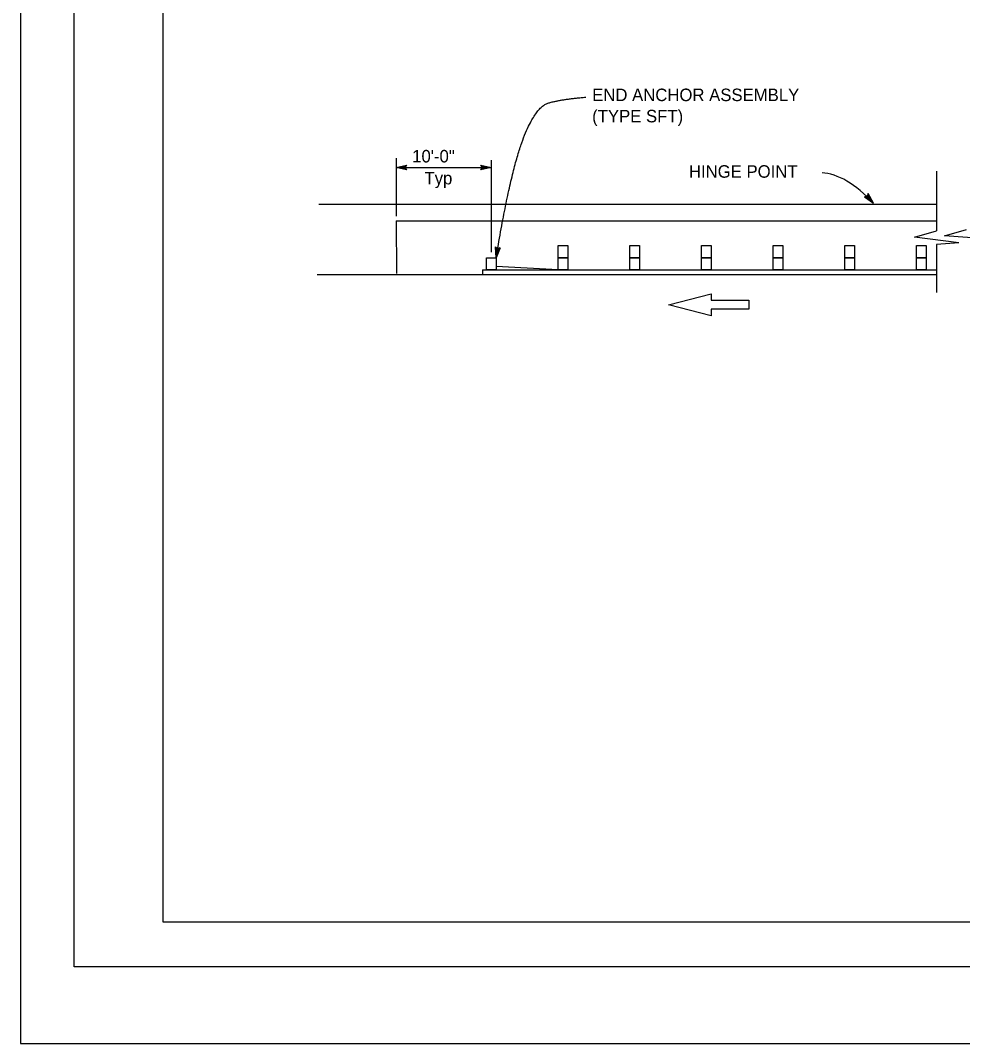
# Model space of a CAD drawing. Extents: x -893 to 867, y -474 to 712.
# Drawn here: x -893 to -366, y -474 to 99 of the extents above; entities that cross this region are included whole.
import ezdxf

# ---------------------------------------------------------------- set-up
doc = ezdxf.new("R2010")
doc.units = 0
for name, color, linetype in [('border_PLOTTING-ELEMENTS', 7, 'Continuous'), ('border_rw_22x34_Cut_Lines', 7, 'Continuous'), ('border_SHEET', 7, 'Continuous'), ('pp_PRESENTATION', 7, 'Continuous'), ('tcd_RAILING', 7, 'Continuous'), ('tcd_RAILING-anno', 7, 'Continuous')]:
    doc.layers.add(name, color=color, linetype=linetype)

msp = doc.modelspace()

# ---------------------------------------------------------------- linework, layer by layer
at = {"layer": 'border_PLOTTING-ELEMENTS'}
for points in [[(-893.45, -474.04), (866.55, -474.04), (866.55, 711.96), (-893.45, 711.96)], [(-863.45, 668.96), (836.55, 668.96), (836.55, -431.04), (-863.45, -431.04)]]:
    msp.add_lwpolyline(points, close=True, dxfattribs=at)
at = {"layer": 'border_rw_22x34_Cut_Lines'}
msp.add_lwpolyline([(-863.45, 668.96), (836.55, 668.96), (836.55, -431.04), (-863.45, -431.04)], close=True, dxfattribs=at)
at = {"layer": 'border_SHEET'}
for p, q in [((-813.45, -406.04), (-813.45, 643.96)), ((811.55, -406.04), (-813.45, -406.04))]:
    msp.add_line(p, q, dxfattribs=at)
at = {"layer": 'pp_PRESENTATION'}
for p, q in [((-530.42, -60.17), (-506.51, -54.03)), ((-506.51, -54.03), (-506.51, -57.67)), ((-506.52, -66.31), (-530.42, -60.17)), ((-485.42, -62.67), (-506.52, -62.67)), ((-506.52, -62.67), (-506.52, -66.31)), ((-506.51, -57.67), (-485.42, -57.67)), ((-485.42, -57.67), (-485.42, -60.17)), ((-485.42, -60.17), (-485.42, -62.67))]:
    msp.add_line(p, q, dxfattribs=at)
at = {"layer": 'tcd_RAILING'}
for p, q in [((-380.33, 14.72), (-380.33, -18.8)), ((-726.25, -3.88), (-380.33, -3.88)), ((-683.08, -13.27), (-380.33, -13.27)), ((-683.08, -13.27), (-682.86, -42.71)), ((-392.67, -22.37), (-380.33, -18.8)), ((-367.94, -25.54), (-392.67, -22.37)), ((-375.96, -21.55), (-363.62, -18.1)), ((-351.23, -23.47), (-375.96, -21.55)), ((-367.94, -25.54), (-380.33, -26.39)), ((-380.33, -26.39), (-380.33, -53.32)), ((-592.34, -40.62), (-627.05, -38.68)), ((-727.19, -43.27), (-634.64, -43.27)), ((-634.62, -40.6), (-634.64, -43.27)), ((-634.64, -43.27), (-380.33, -43.27)), ((-634.62, -40.6), (-380.33, -40.6))]:
    msp.add_line(p, q, dxfattribs=at)
for points in [[(-592.34, -27.09), (-586.92, -27.09), (-586.92, -33.85), (-592.34, -33.85)], [(-552.2, -27.09), (-546.78, -27.09), (-546.78, -33.85), (-552.2, -33.85)], [(-512.05, -27.09), (-506.63, -27.09), (-506.63, -33.85), (-512.05, -33.85)], [(-471.91, -27.09), (-466.49, -27.09), (-466.49, -33.85), (-471.91, -33.85)], [(-431.76, -27.09), (-426.35, -27.09), (-426.35, -33.85), (-431.76, -33.85)], [(-391.62, -27.09), (-386.2, -27.09), (-386.2, -33.85), (-391.62, -33.85)], [(-632.5, -33.86), (-627.05, -33.86), (-627.05, -40.6), (-632.5, -40.6)], [(-592.34, -33.85), (-586.92, -33.85), (-586.92, -40.62), (-592.34, -40.62)], [(-552.2, -33.85), (-546.78, -33.85), (-546.78, -40.62), (-552.2, -40.62)], [(-512.05, -33.85), (-506.63, -33.85), (-506.63, -40.62), (-512.05, -40.62)], [(-471.91, -33.85), (-466.49, -33.85), (-466.49, -40.62), (-471.91, -40.62)], [(-431.76, -33.85), (-426.35, -33.85), (-426.35, -40.62), (-431.76, -40.62)], [(-391.62, -33.85), (-386.2, -33.85), (-386.2, -40.62), (-391.62, -40.62)]]:
    msp.add_lwpolyline(points, close=True, dxfattribs=at)
at = {"layer": 'tcd_RAILING-anno'}
for p, q in [((-683.08, 21.95), (-683.08, -10.54)), ((-629.78, 20.72), (-629.78, -30.73)), ((-683.08, 16.67), (-629.78, 16.67)), ((-419.13, 0.54), (-420.65, 0.21)), ((-420.65, 0.21), (-420.65, 0.21)), ((-420.65, 0.21), (-415.56, -3.24)), ((-420.24, 0.29), (-416.51, -2.24)), ((-419.82, 0.37), (-417.45, -1.23)), ((-419.45, 0.48), (-418.4, -0.23)), ((-418.71, 2.04), (-419.13, 0.54)), ((-418.4, -0.23), (-419.04, 0.84)), ((-417.45, -1.23), (-418.94, 1.25)), ((-416.51, -2.23), (-418.81, 1.62)), ((-415.56, -3.24), (-418.71, 2.04)), ((-418.71, 2.04), (-418.71, 2.04)), ((-415.56, -3.24), (-415.56, -3.24))]:
    msp.add_line(p, q, dxfattribs=at)
for points in [[(-677.17, 15.35), (-683.08, 16.67), (-677.17, 17.98), (-677.38, 17.63), (-681.71, 16.67), (-677.38, 15.7), (-677.59, 16.05), (-680.36, 16.67), (-677.59, 17.28), (-677.8, 16.93), (-679, 16.67), (-677.8, 16.4), (-677.96, 16.67), (-677.17, 17.98), (-677.96, 16.67)], [(-635.68, 17.99), (-629.78, 16.67), (-635.68, 15.36), (-635.47, 15.71), (-631.15, 16.67), (-635.47, 17.64), (-635.27, 17.29), (-632.5, 16.67), (-635.26, 16.06), (-635.05, 16.41), (-633.86, 16.67), (-635.06, 16.94), (-634.89, 16.67), (-635.68, 15.36), (-634.89, 16.67)], [(-624.77, -28.25), (-627.05, -33.86), (-627.36, -27.82), (-627.05, -28.08), (-626.83, -32.51), (-625.15, -28.4), (-625.53, -28.55), (-626.6, -31.18), (-626.75, -28.35), (-626.44, -28.61), (-626.37, -29.84), (-625.91, -28.7), (-626.2, -28.81), (-627.36, -27.82), (-626.2, -28.81)]]:
    msp.add_lwpolyline(points, close=True, dxfattribs=at)
msp.add_ellipse((-423.55, -43.2), major_axis=(28.68, -55.17), ratio=0.477532, start_param=2.107113, end_param=2.880627, dxfattribs=at)
msp.add_open_spline([(-627.05, -33.86), (-618.92, 14.45), (-604.98, 50.48), (-591.27, 54.9), (-576.87, 56.06)], degree=2, dxfattribs=at)

# ---------------------------------------------------------------- texts
for s, p in [('END ANCHOR ASSEMBLY', (-573.24, 53.88)), ('(TYPE SFT)', (-573.24, 41.98)), ('10\'-0"', (-674.04, 19.53)), ('HINGE POINT', (-519.04, 10.97)), ('Typ', (-667.16, 7.24))]:
    msp.add_text(s, height=7, dxfattribs=at).set_placement(p)

doc.saveas('drawing.dxf')
